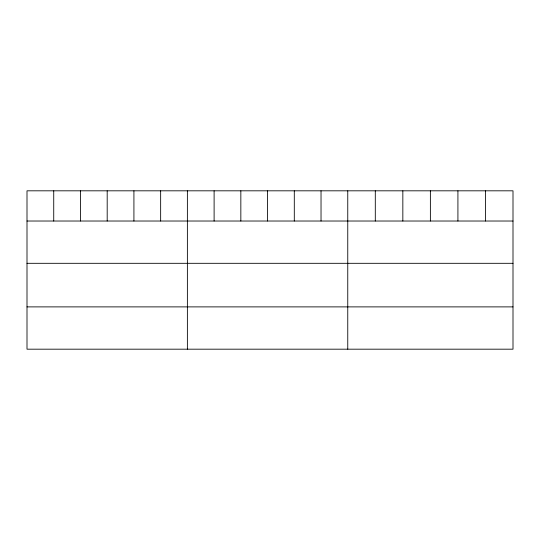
<?xml version="1.0" encoding="UTF-8"?>
<svg xmlns="http://www.w3.org/2000/svg" width="540" height="540" viewBox="0 0 540 540"><rect width="100%" height="100%" fill="white"/><g stroke="black" fill="none" stroke-linecap="round" stroke-linejoin="round"><path stroke-width="0.81" d="M513 221.022L513 349.184L27 349.184L27 190.816L513 190.816L513 221.022L27 221.022M27 263.311L513 263.311M27 306.889L513 306.889M485.46 190.816L485.46 221.022M457.92 190.816L457.92 221.022M430.38 190.816L430.38 221.022M402.84 190.816L402.84 221.022M375.3 190.816L375.3 221.022M347.76 190.816L347.76 349.184M321.03 190.816L321.03 221.022M294.3 190.816L294.3 221.022M267.57 190.816L267.57 221.022M240.84 190.816L240.84 221.022M214.11 190.816L214.11 221.022M187.38 190.816L187.38 349.184M160.65 190.816L160.65 221.022M133.92 190.816L133.92 221.022M107.19 190.816L107.19 221.022M80.46 190.816L80.46 221.022M53.73 190.816L53.73 221.022"/></g></svg>
